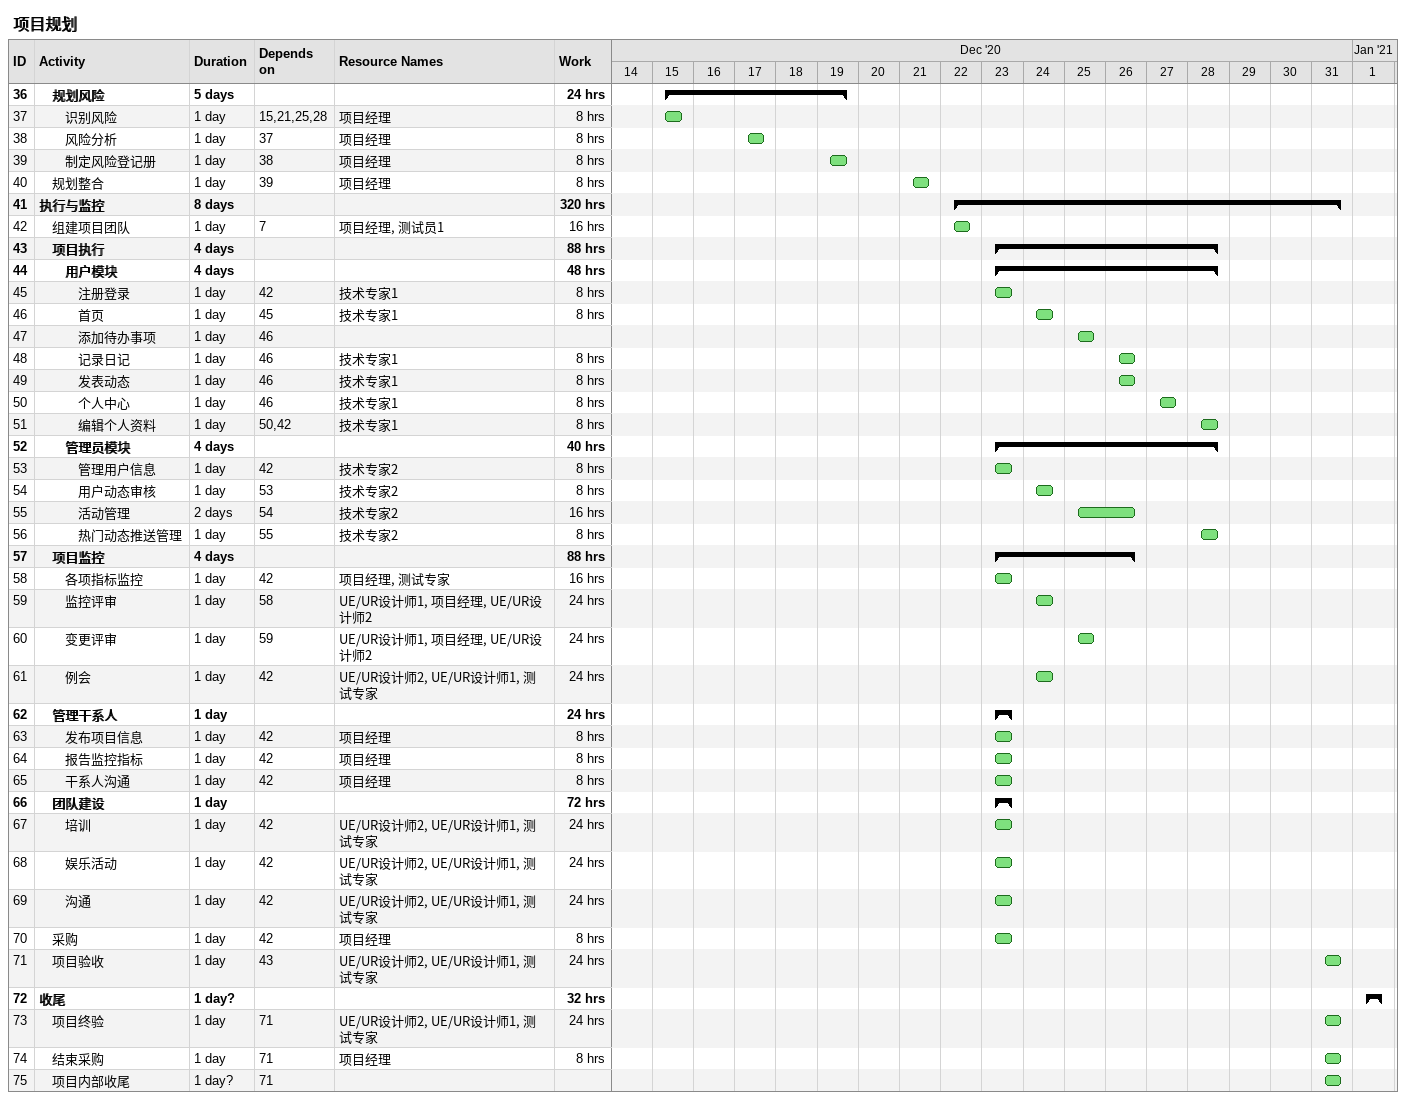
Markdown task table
项目规划

| ID | Level | Task | Duration | Start | Finish | Predecessors | Resources | Work (h) |
|---|---|---|---|---|---|---|---|---|
| 36 | 2 | **规划风险** | 5d | 2020-12-15 | 2020-12-19 |  |  | 24 |
| 37 | 3 | 识别风险 | 1d | 2020-12-15 | 2020-12-15 | 15, 21, 25, 28 | 项目经理 | 8 |
| 38 | 3 | 风险分析 | 1d | 2020-12-17 | 2020-12-17 | 37 | 项目经理 | 8 |
| 39 | 3 | 制定风险登记册 | 1d | 2020-12-19 | 2020-12-19 | 38 | 项目经理 | 8 |
| 40 | 2 | 规划整合 | 1d | 2020-12-21 | 2020-12-21 | 39 | 项目经理 | 8 |
| 41 | 1 | **执行与监控** | 8d | 2020-12-22 | 2020-12-31 |  |  | 320 |
| 42 | 2 | 组建项目团队 | 1d | 2020-12-22 | 2020-12-22 | 7 | 项目经理, 测试员1 | 16 |
| 43 | 2 | **项目执行** | 4d | 2020-12-23 | 2020-12-28 |  |  | 88 |
| 44 | 3 | **用户模块** | 4d | 2020-12-23 | 2020-12-28 |  |  | 48 |
| 45 | 4 | 注册登录 | 1d | 2020-12-23 | 2020-12-23 | 42 | 技术专家1 | 8 |
| 46 | 4 | 首页 | 1d | 2020-12-24 | 2020-12-24 | 45 | 技术专家1 | 8 |
| 47 | 4 | 添加待办事项 | 1d | 2020-12-25 | 2020-12-25 | 46 |  |  |
| 48 | 4 | 记录日记 | 1d | 2020-12-26 | 2020-12-26 | 46 | 技术专家1 | 8 |
| 49 | 4 | 发表动态 | 1d | 2020-12-26 | 2020-12-26 | 46 | 技术专家1 | 8 |
| 50 | 4 | 个人中心 | 1d | 2020-12-27 | 2020-12-27 | 46 | 技术专家1 | 8 |
| 51 | 4 | 编辑个人资料 | 1d | 2020-12-28 | 2020-12-28 | 50, 42 | 技术专家1 | 8 |
| 52 | 3 | **管理员模块** | 4d | 2020-12-23 | 2020-12-28 |  |  | 40 |
| 53 | 4 | 管理用户信息 | 1d | 2020-12-23 | 2020-12-23 | 42 | 技术专家2 | 8 |
| 54 | 4 | 用户动态审核 | 1d | 2020-12-24 | 2020-12-24 | 53 | 技术专家2 | 8 |
| 55 | 4 | 活动管理 | 2d | 2020-12-25 | 2020-12-26 | 54 | 技术专家2 | 16 |
| 56 | 4 | 热门动态推送管理 | 1d | 2020-12-28 | 2020-12-28 | 55 | 技术专家2 | 8 |
| 57 | 2 | **项目监控** | 4d | 2020-12-23 | 2020-12-26 |  |  | 88 |
| 58 | 3 | 各项指标监控 | 1d | 2020-12-23 | 2020-12-23 | 42 | 项目经理, 测试专家 | 16 |
| 59 | 3 | 监控评审 | 1d | 2020-12-24 | 2020-12-24 | 58 | UE/UR设计师1, 项目经理, UE/UR设计师2 | 24 |
| 60 | 3 | 变更评审 | 1d | 2020-12-25 | 2020-12-25 | 59 | UE/UR设计师1, 项目经理, UE/UR设计师2 | 24 |
| 61 | 3 | 例会 | 1d | 2020-12-24 | 2020-12-24 | 42 | UE/UR设计师2, UE/UR设计师1, 测试专家 | 24 |
| 62 | 2 | **管理干系人** | 1d | 2020-12-23 | 2020-12-23 |  |  | 24 |
| 63 | 3 | 发布项目信息 | 1d | 2020-12-23 | 2020-12-23 | 42 | 项目经理 | 8 |
| 64 | 3 | 报告监控指标 | 1d | 2020-12-23 | 2020-12-23 | 42 | 项目经理 | 8 |
| 65 | 3 | 干系人沟通 | 1d | 2020-12-23 | 2020-12-23 | 42 | 项目经理 | 8 |
| 66 | 2 | **团队建设** | 1d | 2020-12-23 | 2020-12-23 |  |  | 72 |
| 67 | 3 | 培训 | 1d | 2020-12-23 | 2020-12-23 | 42 | UE/UR设计师2, UE/UR设计师1, 测试专家 | 24 |
| 68 | 3 | 娱乐活动 | 1d | 2020-12-23 | 2020-12-23 | 42 | UE/UR设计师2, UE/UR设计师1, 测试专家 | 24 |
| 69 | 3 | 沟通 | 1d | 2020-12-23 | 2020-12-23 | 42 | UE/UR设计师2, UE/UR设计师1, 测试专家 | 24 |
| 70 | 2 | 采购 | 1d | 2020-12-23 | 2020-12-23 | 42 | 项目经理 | 8 |
| 71 | 2 | 项目验收 | 1d | 2020-12-31 | 2020-12-31 | 43 | UE/UR设计师2, UE/UR设计师1, 测试专家 | 24 |
| 72 | 1 | **收尾** | 1d? | 2021-01-01 | 2021-01-01 |  |  | 32 |
| 73 | 2 | 项目终验 | 1d | 2020-12-31 | 2020-12-31 | 71 | UE/UR设计师2, UE/UR设计师1, 测试专家 | 24 |
| 74 | 2 | 结束采购 | 1d | 2020-12-31 | 2020-12-31 | 71 | 项目经理 | 8 |
| 75 | 2 | 项目内部收尾 | 1d? | 2020-12-31 | 2020-12-31 | 71 |  |  |
